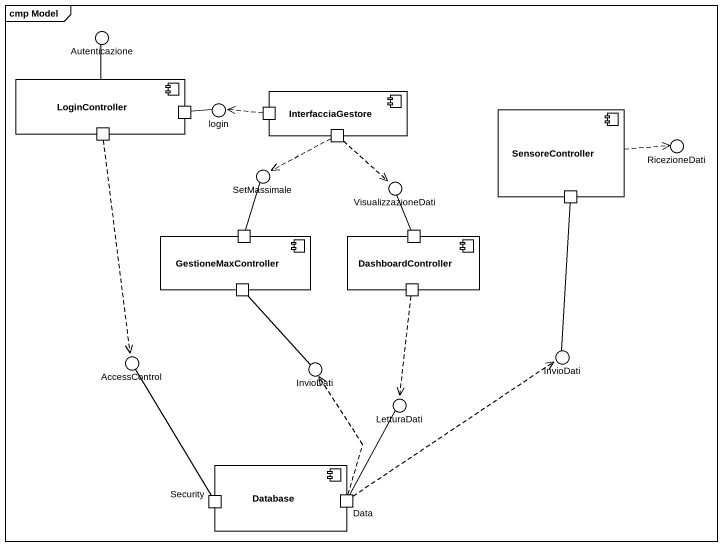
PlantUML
@startuml
mainframe cmp Model
() Autenticazione
component LoginController {
  port " " as port1
  port " " as port2
}
component InterfacciaGestore {
  port " " as port3
  port " " as port4
}
() login
component SensoreController {
  port " " as port5
}
() SetMassimale
() RicezioneDati
() VisualizzazioneDati
component GestioneMaxController {
  port " " as port6
  port " " as port8
}
component DashboardController {
  port " " as port7
  port " " as port9
}
() AccessControl
() InvioDati
() "InvioDati" as InvioDati_2
() LetturaDati
component "Database" as Database_ {
  port Security
  port Data
}
LoginController -up- Autenticazione
port1 ..> AccessControl
port2 -right- login
port3 .left.> login
port4 .left.> SetMassimale
port4 ..> VisualizzazioneDati
SensoreController .right.> RicezioneDati
port5 -- InvioDati_2
port6 -up- SetMassimale
port7 -up- VisualizzazioneDati
port8 -- InvioDati
port9 ..> LetturaDati
Security -up- AccessControl
Data .up.> InvioDati
Data .up.> InvioDati_2
Data -up- LetturaDati
@enduml
